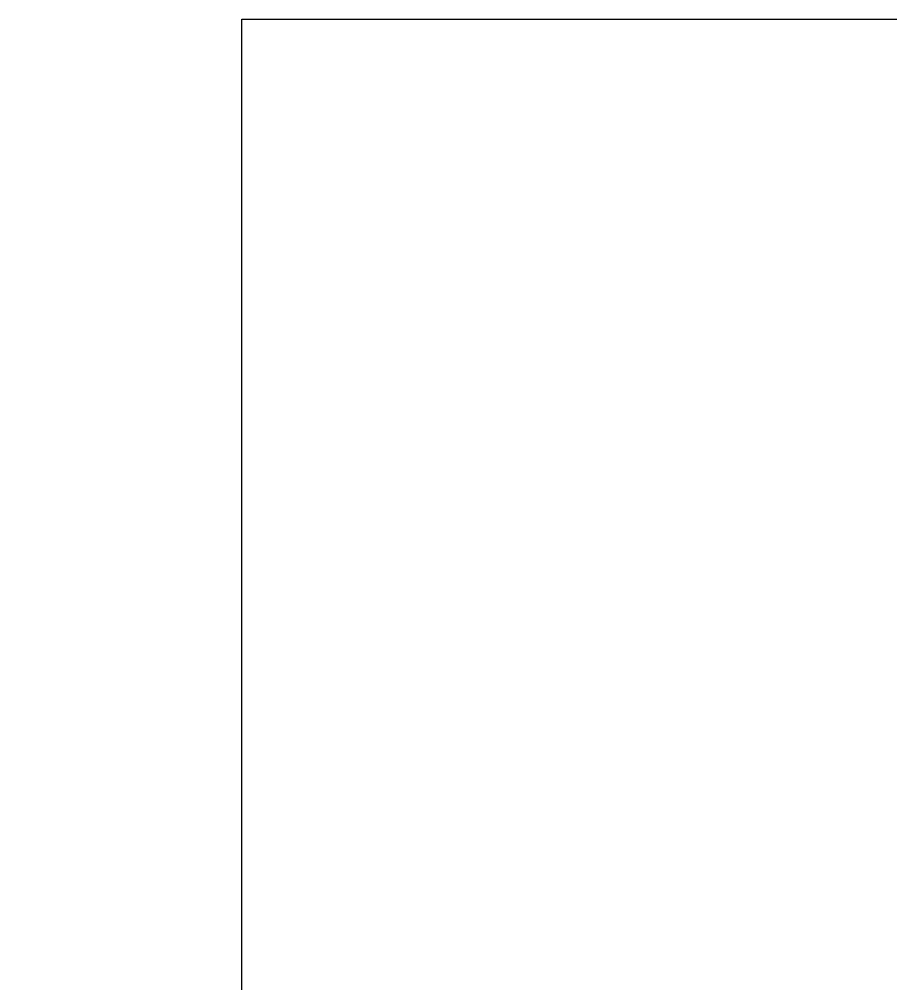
# Model space of a CAD drawing. Header units: millimetres. Extents: x -17017 to 628417, y -109036 to 199237.
# Drawn here: x 582514.79 to 582519.57, y -92189.86 to -92184.57 of the extents above; entities that cross this region are included whole.
import ezdxf

# ---------------------------------------------------------------- set-up
doc = ezdxf.new("R2010")
doc.units = ezdxf.units.MM
for name, color, linetype, lineweight in [('A-GENM-____-MCUT', 7, 'Continuous', 25), ('A-GENM-____-OTLN-1', 7, 'Continuous', 25), ('A-WALL-____-PATT-1', 7, 'Continuous', 9)]:
    doc.layers.add(name, color=color, linetype=linetype, lineweight=lineweight)

# ---------------------------------------------------------------- blocks, each defined once
blk = doc.blocks.new('Фахверк_СКБ_Уголок - 250_2700-27497298-АР1_План отверстий 3 этажа в осях 1-64_А-ГГ')
at = {"layer": 'A-GENM-____-MCUT'}
for p, q in [((131, 106), (131, 175)), ((131, 175), (200, 175))]:
    blk.add_line(p, q, dxfattribs=at)

msp = doc.modelspace()

# ---------------------------------------------------------------- hatches: boundary and pattern name
at = {"layer": 'A-WALL-____-PATT-1'}
h = msp.add_hatch(dxfattribs=at)
h.set_pattern_fill('FP_6', color=256, style=0, pattern_type=2)
h.set_pattern_definition([(135, (523510.01, -90515.614), (-35.35534, -35.35534), [])])
h.paths.add_polyline_path([(582516.0077, -92434.5723), (582860.0077, -92434.5723), (582860.0077, -92184.5723), (582516.0077, -92184.5723), (582516.0077, -92253.5723), (582510.0077, -92253.5723), (582510.0077, -92365.5723), (582516.0077, -92365.5723), (582516.0077, -92430.2866)], flags=0)
h.paths.add_polyline_path([(580635.0077, -92434.5723), (580704.0077, -92434.5723), (580704.0077, -92365.5723), (580710.0077, -92365.5723), (580710.0077, -92253.5723), (580704.0077, -92253.5723), (580704.0077, -92184.5723), (579516.0077, -92184.5723), (579516.0077, -92253.5723), (579510.0077, -92253.5723), (579510.0077, -92365.5723), (579516.0077, -92365.5723), (579516.0077, -92434.5723), (580055.188, -92434.5723)], flags=0)
h.paths.add_polyline_path([(577635.0077, -92434.5723), (577704.0077, -92434.5723), (577704.0077, -92365.5723), (577710.0077, -92365.5723), (577710.0077, -92253.5723), (577704.0077, -92253.5723), (577704.0077, -92184.5723), (577360.0077, -92184.5723), (577360.0077, -92434.5723), (577403.9915, -92434.5723)], flags=0)

# ---------------------------------------------------------------- block references
at = {"layer": 'A-GENM-____-OTLN-1'}
msp.add_blockref('Фахверк_СКБ_Уголок - 250_2700-27497298-АР1_План отверстий 3 этажа в осях 1-64_А-ГГ', (582385.0077, -92359.5723), dxfattribs=at)

doc.saveas('drawing.dxf')
